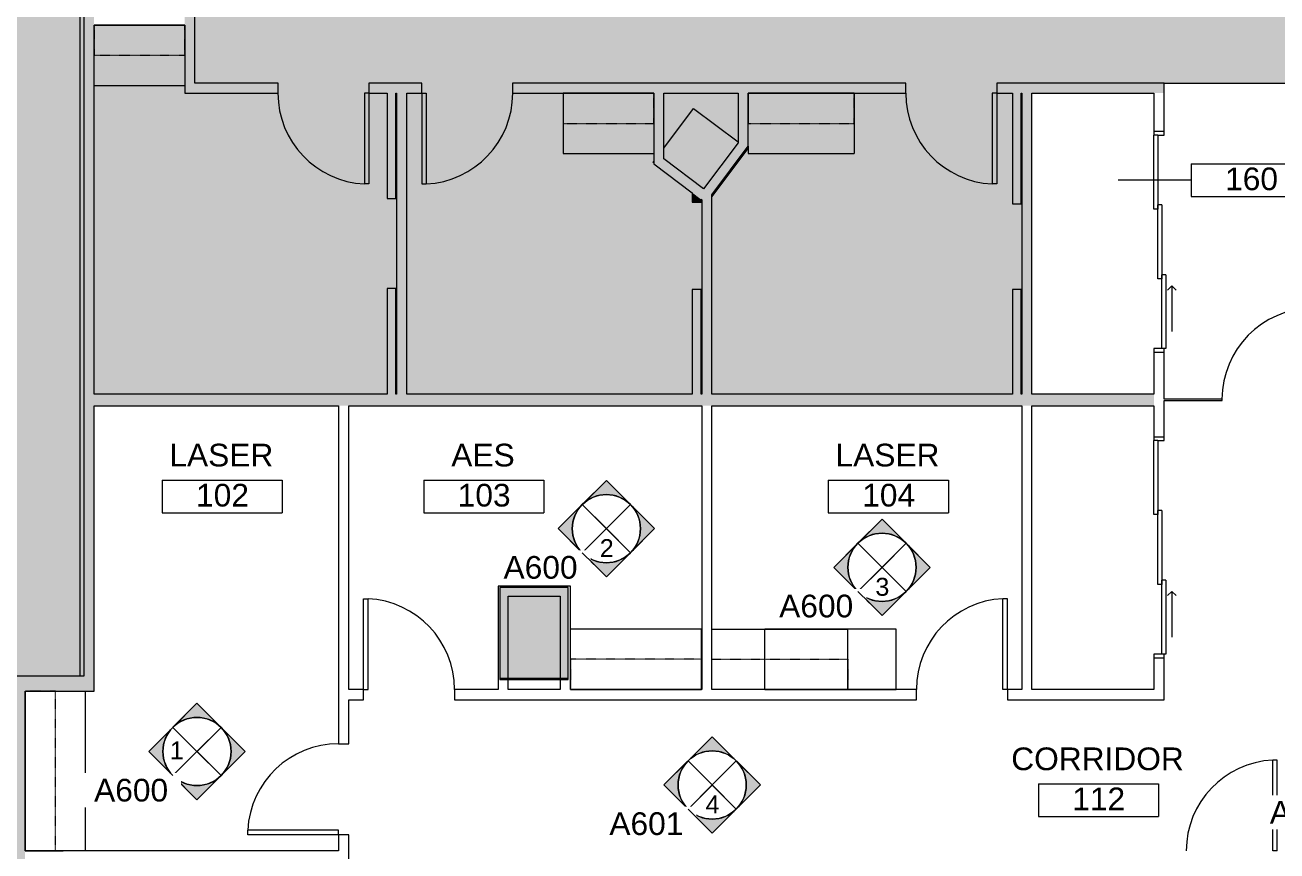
# Model space of a CAD drawing. Header units: inches. Extents: x 41 to 1584, y -595 to 378.
# Drawn here: x 519.4 to 1015.9, y -158.6 to 169 of the extents above; entities that cross this region are included whole.
import ezdxf

# ---------------------------------------------------------------- set-up
doc = ezdxf.new("R2010")
doc.units = ezdxf.units.IN
doc.header["$MEASUREMENT"] = 0
doc.linetypes.add('Demolished 3_16_', pattern=[0.28125, 0.1875, -0.09375])
doc.linetypes.add('Overhead', pattern=[0.15625, 0.09375, -0.0625])
for name, color, linetype, lineweight in [('A-AREA-IDEN', 2, 'Continuous', 20), ('A-DETL', 90, 'Continuous', 9), ('A-DETL-DEMO', 6, 'Demolished 3_16_', 9), ('A-DETL-GENF', 92, 'Continuous', 9), ('A-DOOR', 31, 'Continuous', 13), ('A-DOOR-FRAM', 31, 'Continuous', 9), ('A-EXIST-WALL-INT', 250, 'Continuous', 9), ('A-WALL', 113, 'Continuous', 13), ('A-WALL-PATT', 111, 'Continuous', 13), ('G-ANNO-SYMB', 111, 'Continuous', 9), ('I-WALL', 2, 'Continuous', 13), ('new block- skin dc_dwg', 8, 'Continuous', 9), ('Q-CASE', 31, 'Continuous', 13), ('S-EXIST-COLS', 250, 'Continuous', 9)]:
    doc.layers.add(name, color=color, linetype=linetype, lineweight=lineweight)
doc.styles.add('Arial_1', font='arial.ttf', dxfattribs={"height": 9})
doc.styles.add('Arial_2', font='arial.ttf', dxfattribs={"height": 7.125})

# ---------------------------------------------------------------- blocks, each defined once
blk = doc.blocks.new('Single-Flush - 36_ x 84_-1510128-New Construction - Partition Plan')
at = {"layer": 'A-DOOR', "color": 7, "lineweight": 20}
for p, q in [((16.25, 2), (16.25, 38.02)), ((18, 38.02), (16.25, 38.02)), ((18, 2), (18, 38.02)), ((18, 2), (16.25, 2))]:
    blk.add_line(p, q, dxfattribs=at)
at = {"layer": 'A-DOOR', "lineweight": 9}
blk.add_arc((18, 2), 36.07, 92.7812, 180, dxfattribs=at)
blk = doc.blocks.new('Single-Flush - 36_ x 84_-1509972-New Construction - Partition Plan')
at = {"layer": 'A-DOOR', "color": 7, "lineweight": 20}
for p, q in [((16.25, -2), (16.25, -38.02)), ((18, -2), (16.25, -2)), ((18, -2), (18, -38.02)), ((18, -38.02), (16.25, -38.02))]:
    blk.add_line(p, q, dxfattribs=at)
at = {"layer": 'A-DOOR', "lineweight": 9}
blk.add_arc((18, -2), 36.07, 180, 267.2188, dxfattribs=at)
blk = doc.blocks.new('Counter Top _No Backsplash_ - Standard Counter Top-1640915-New Construction - Partition Plan')
at = {"layer": 'Q-CASE'}
for p, q in [((-11.26, 0), (-47.26, 0)), ((-11.26, -12), (-11.26, -24)), ((-47.26, -24), (-11.26, -24))]:
    blk.add_line(p, q, dxfattribs=at)
blk = doc.blocks.new('Counter Top _No Backsplash_ - Standard Counter Top-V2-New Construction - Partition Plan')
at = {"layer": 'Q-CASE'}
for p, q in [((-11.28, 0), (-47.26, 0)), ((-47.26, 0), (-47.26, -12)), ((-47.26, -12), (-47.26, -24)), ((-47.26, -24), (-11.28, -24))]:
    blk.add_line(p, q, dxfattribs=at)
blk = doc.blocks.new('Upper Cabinet - Standard Upper Cabinet-1732716-New Construction - Partition Plan')
at = {"layer": 'Q-CASE'}
blk.add_line((-11.26, 0), (-47.26, 0), dxfattribs=at)
at = {"layer": 'Q-CASE', "linetype": 'Overhead', "lineweight": 9}
for p, q in [((-47.26, 0), (-47.26, -12)), ((-11.26, -12), (-11.26, 0)), ((-47.26, -12), (-11.26, -12))]:
    blk.add_line(p, q, dxfattribs=at)
blk = doc.blocks.new('Upper Cabinet - Standard Upper Cabinet-1670793-New Construction - Partition Plan')
at = {"layer": 'Q-CASE'}
blk.add_line((-11.28, 0), (-47.26, 0), dxfattribs=at)
at = {"layer": 'Q-CASE', "linetype": 'Overhead', "lineweight": 9}
for p, q in [((-47.26, 0), (-47.26, -12)), ((-11.28, -12), (-11.28, 0)), ((-47.26, -12), (-11.28, -12))]:
    blk.add_line(p, q, dxfattribs=at)
blk = doc.blocks.new('Upper Cabinet - Standard Upper Cabinet-1732213-New Construction - Partition Plan')
at = {"layer": 'Q-CASE'}
blk.add_line((-5.26, 0), (-47.26, 0), dxfattribs=at)
at = {"layer": 'Q-CASE', "linetype": 'Overhead', "lineweight": 9}
for p, q in [((-47.26, 0), (-47.26, -12)), ((-5.26, -12), (-5.26, 0)), ((-47.26, -12), (-5.26, -12))]:
    blk.add_line(p, q, dxfattribs=at)
blk = doc.blocks.new('Counter Top _No Backsplash_ - Standard Counter Top-1732173-New Construction - Partition Plan')
at = {"layer": 'Q-CASE'}
for p, q in [((-5.26, 0), (-47.26, 0)), ((-47.26, 0), (-47.26, -12)), ((-5.26, 0), (-5.26, -12)), ((-47.26, -12), (-47.26, -12.2)), ((-5.26, -12), (-5.26, -24)), ((-47.26, -21.06), (-47.26, -24)), ((-47.26, -24), (-5.26, -24))]:
    blk.add_line(p, q, dxfattribs=at)
blk = doc.blocks.new('new block- skin dc_dwg-1925045-New Construction - Partition Plan')
at = {"layer": 'A-EXIST-WALL-INT'}
for p, q in [((1772.03, 1260.58), (1772.03, 1656.76)), ((1762.18, 1254.58), (1774.18, 1254.58)), ((1774.18, 1254.58), (1777.5, 1254.58))]:
    blk.add_line(p, q, dxfattribs=at)
at = {"layer": 'S-EXIST-COLS', "flags": 128}
for points in [[(2003.5, 1469.96), (2015.3, 1485.7), (2033, 1472.43)], [(2036.39, 1469.88), (2036.7, 1469.65), (2022.5, 1450.72)], [(1999.5, 1464.12), (1999.25, 1464.3), (1999.5, 1464.63)]]:
    blk.add_lwpolyline(points, dxfattribs=at)
blk = doc.blocks.new('Single-Glass - No Frame - 36_ x 96_-1971402-New Construction - Partition Plan')
at = {"layer": 'A-DOOR', "color": 7, "lineweight": 20}
for p, q in [((17.5, 0.25), (17.5, 36.31)), ((18, 36.31), (17.5, 36.31)), ((18, 0.25), (18, 36.31)), ((18, 0.25), (17.5, 0.25))]:
    blk.add_line(p, q, dxfattribs=at)
at = {"layer": 'A-DOOR', "lineweight": 9}
blk.add_arc((18, 0.25), 36.07, 90.7943, 180, dxfattribs=at)
blk = doc.blocks.new('Upper Cabinet - Standard Upper Cabinet-2025069-New Construction - Partition Plan')
at = {"layer": 'Q-CASE'}
blk.add_line((16.11, 0), (-47.26, 0), dxfattribs=at)
at = {"layer": 'Q-CASE', "linetype": 'Overhead', "lineweight": 9}
for p, q in [((-47.26, 0), (-47.26, -12)), ((16.11, -12), (16.11, 0)), ((-47.26, -12), (16.11, -12))]:
    blk.add_line(p, q, dxfattribs=at)
blk = doc.blocks.new('Counter Top _No Backsplash_ - Standard Counter Top-2024743-New Construction - Partition Plan')
at = {"layer": 'Q-CASE'}
for p, q in [((16.11, 0), (-47.26, 0)), ((-47.26, 0), (-47.26, -12)), ((-47.26, -12), (-47.26, -15.07)), ((16.11, -12), (16.11, -15.07)), ((-47.26, -24), (16.11, -24))]:
    blk.add_line(p, q, dxfattribs=at)
blk = doc.blocks.new('Single-Flush - 36_ x 96_-1939474-New Construction - Partition Plan')
at = {"layer": 'A-DOOR', "color": 7, "lineweight": 20}
for p, q in [((16.25, 2), (16.25, 38.02)), ((18, 38.02), (16.25, 38.02)), ((18, 2), (18, 38.02)), ((18, 2), (16.25, 2))]:
    blk.add_line(p, q, dxfattribs=at)
at = {"layer": 'A-DOOR', "lineweight": 9}
blk.add_arc((18, 2), 36.07, 92.7812, 180, dxfattribs=at)
blk = doc.blocks.new('Single-Flush - 36_ x 96_-1934609-New Construction - Partition Plan')
at = {"layer": 'A-DOOR', "color": 7, "lineweight": 20}
for p, q in [((16.25, -2), (16.25, -38.02)), ((18, -2), (16.25, -2)), ((18, -2), (18, -38.02)), ((18, -38.02), (16.25, -38.02))]:
    blk.add_line(p, q, dxfattribs=at)
at = {"layer": 'A-DOOR', "lineweight": 9}
blk.add_arc((18, -2), 36.07, 180, 267.2188, dxfattribs=at)
blk = doc.blocks.new('Sliding Door - 3 Panel - Type 1-1518835-New Construction - Partition Plan')
at = {"layer": 'A-DOOR', "lineweight": 9}
for q in [(22.52, 6.77), (22.52, 3.43), (38.96, 5.1)]:
    blk.add_line((20.85, 5.1), q, dxfattribs=at)
at = {"layer": 'A-DOOR-FRAM', "color": 7, "lineweight": 20}
for p, q in [((-38.95, 2), (-40.52, 2)), ((-38.95, -0.43), (-38.95, 2)), ((47.27, 2), (45.7, 2)), ((45.7, 1.15), (45.7, -2)), ((-40.52, -2), (-38.95, -2)), ((45.7, -2), (47.27, -2))]:
    blk.add_line(p, q, dxfattribs=at)
at = {"layer": 'A-DOOR-FRAM'}
for p, q in [((-11.26, 1.15), (18.04, 1.15)), ((-11.26, 1.15), (-11.26, -0.43)), ((16.4, 2.72), (45.7, 2.72)), ((16.4, 2.72), (16.4, 1.15)), ((45.7, 1.15), (16.4, 1.15)), ((18.04, 1.15), (18.04, -0.43)), ((45.7, 2.72), (45.7, 1.15)), ((-38.95, -0.43), (-9.65, -0.43)), ((-38.95, -0.43), (-38.95, -2)), ((-9.65, -2), (-38.95, -2)), ((18.04, -0.43), (-11.26, -0.43)), ((-9.65, -0.43), (-9.65, -2))]:
    blk.add_line(p, q, dxfattribs=at)
blk = doc.blocks.new('Upper Cabinet - Standard Upper Cabinet-2040263-New Construction - Partition Plan')
at = {"layer": 'Q-CASE'}
blk.add_line((4.81, 0), (-47.26, 0), dxfattribs=at)
at = {"layer": 'Q-CASE', "linetype": 'Overhead', "lineweight": 9}
for p, q in [((-47.26, 0), (-47.26, -12)), ((4.81, -12), (4.81, 0)), ((-47.26, -12), (4.81, -12))]:
    blk.add_line(p, q, dxfattribs=at)
blk = doc.blocks.new('Counter Top _No Backsplash_ - Standard Counter Top-2040225-New Construction - Partition Plan')
at = {"layer": 'Q-CASE'}
for p, q in [((-47.26, 0), (-47.26, -12)), ((4.81, 0), (4.81, -12)), ((-47.26, -12), (-47.26, -24)), ((4.81, -12), (4.81, -24)), ((-47.26, -24), (4.81, -24))]:
    blk.add_line(p, q, dxfattribs=at)
blk = doc.blocks.new('Upper Cabinet - Standard Upper Cabinet-2066684-New Construction - Partition Plan')
at = {"layer": 'Q-CASE', "linetype": 'Overhead', "lineweight": 9}
for p, q in [((-47.26, 12), (6.74, 12)), ((-47.26, 0), (-47.26, 12)), ((6.74, 12), (6.74, 0))]:
    blk.add_line(p, q, dxfattribs=at)
at = {"layer": 'Q-CASE'}
blk.add_line((6.74, 0), (-47.26, 0), dxfattribs=at)
blk = doc.blocks.new('Counter Top _No Backsplash_ - Standard Counter Top-2066648-New Construction - Partition Plan')
at = {"layer": 'Q-CASE'}
for p, q in [((-47.26, 12), (-47.26, 24)), ((-47.26, 24), (6.74, 24)), ((6.74, 12), (6.74, 24)), ((-47.26, 0), (-47.26, 12)), ((6.74, 0), (6.74, 12))]:
    blk.add_line(p, q, dxfattribs=at)
blk = doc.blocks.new('Counter Top _No Backsplash_ - Standard Counter Top-V11-New Construction - Partition Plan')
at = {"layer": 'Q-CASE'}
for p, q in [((-28.1, 0), (-47.26, 0)), ((4.81, 0), (-28.1, 0)), ((-47.26, 0), (-47.26, -24)), ((4.81, 0), (4.81, -12)), ((4.81, -12), (4.81, -24)), ((-47.26, -24), (4.81, -24))]:
    blk.add_line(p, q, dxfattribs=at)
blk = doc.blocks.new('Elevation - Interiors-59324-New Construction - Partition Plan')
at = {"layer": 'G-ANNO-SYMB'}
h = blk.add_hatch(color=256, dxfattribs=at)
edge = h.paths.add_edge_path(flags=0)
edge.add_line((-0.0996, 0.0996), (0, 0.1992))
edge.add_line((0, 0.1992), (0.0996, 0.0996))
edge.add_arc((0, 0), 0.1409, 45, 135)
h = blk.add_hatch(color=256, dxfattribs=at)
edge = h.paths.add_edge_path(flags=0)
edge.add_line((-0.1992, 0), (-0.0996, 0.0996))
edge.add_arc((0, 0), 0.1409, 135, 225)
edge.add_line((-0.0996, -0.0996), (-0.1992, 0))
h = blk.add_hatch(color=256, dxfattribs=at)
edge = h.paths.add_edge_path(flags=0)
edge.add_line((0.1992, 0), (0.0996, -0.0996))
edge.add_arc((0, 0), 0.1409, 315, 405)
edge.add_line((0.0996, 0.0996), (0.1992, 0))
h = blk.add_hatch(color=256, dxfattribs=at)
edge = h.paths.add_edge_path(flags=0)
edge.add_arc((0, 0), 0.1409, 225, 315)
edge.add_line((0.0996, -0.0996), (0, -0.1992))
edge.add_line((0, -0.1992), (-0.0996, -0.0996))
for p, q in [((0, 0.1992), (-0.1992, 0)), ((0, 0.1992), (-0.0996, 0.0996)), ((0.1992, 0), (0, 0.1992)), ((0.0996, 0.0996), (0, 0.1992)), ((-0.0996, 0.0996), (-0.1992, 0)), ((-0.0996, 0.0996), (0.0996, -0.0996)), ((0.0996, 0.0996), (-0.0996, -0.0996)), ((0, 0), (-0.0996, 0.0996)), ((-0.0996, 0.0996), (0, 0)), ((0.0996, 0.0996), (0, 0)), ((0, 0), (0.0996, 0.0996)), ((0.1992, 0), (0.0996, 0.0996)), ((0, -0.1992), (0.1992, 0)), ((-0.1992, 0), (0, -0.1992)), ((-0.1992, 0), (-0.0996, -0.0996)), ((-0.0996, -0.0996), (0, 0)), ((0, 0), (-0.0996, -0.0996)), ((0, 0), (0.0996, -0.0996)), ((0.0996, -0.0996), (0, 0)), ((0.0996, -0.0996), (0.1992, 0)), ((-0.0996, -0.0996), (0, -0.1992)), ((0, -0.1992), (0.0996, -0.0996))]:
    blk.add_line(p, q, dxfattribs=at)
blk.add_circle((0, 0), 0.1409, dxfattribs=at)
for start, end in [(45, 135), (45, 135), (135, 225), (135, 225), (315, 45), (315, 45), (225, 315), (225, 315)]:
    blk.add_arc((0, 0), 0.1409, start, end, dxfattribs=at)
blk = doc.blocks.new('Elevation - Triangle - 51_256_-58624-New Construction - Partition Plan')
at = {"layer": 'G-ANNO-SYMB'}
for p, q in [((0, 0.0996), (-0.0996, 0)), ((0.0996, 0), (0, 0.0996))]:
    blk.add_line(p, q, dxfattribs=at)
blk = doc.blocks.new('FORM Room Tag - Name _ Number-61107-New Construction - Partition Plan')
at = {"layer": 'A-AREA-IDEN'}
for p, q in [((-0.2444, -0.0231), (-0.2444, -0.1589)), ((-0.2444, -0.0231), (0.2515, -0.0231)), ((0.2515, -0.0231), (0.2515, -0.1589)), ((-0.2444, -0.1589), (0.2515, -0.1589))]:
    blk.add_line(p, q, dxfattribs=at)
blk = doc.blocks.new('FORM Room Tag - Number Only-61115-New Construction - Partition Plan')
at = {"layer": 'A-AREA-IDEN'}
for p, q in [((-0.2444, -0.0231), (-0.2444, -0.1589)), ((-0.2444, -0.0231), (0.2515, -0.0231)), ((0.2515, -0.0231), (0.2515, -0.1589)), ((-0.2444, -0.1589), (0.2515, -0.1589))]:
    blk.add_line(p, q, dxfattribs=at)

msp = doc.modelspace()

# ---------------------------------------------------------------- hatches: boundary and pattern name
at = {"layer": 'A-DETL-GENF'}
h = msp.add_hatch(color=9, dxfattribs=at)
h.paths.add_polyline_path([(542.63, -380.32), (546.8, -366.56), (546.8, -307.17), (446.55, -307.17), (446.55, -95.21), (327.43, -95.21), (327.43, -21.59), (335.12, -21.59), (335.12, -89.21), (542.72, -89.21), (542.72, 373.01), (421.56, 373.01), (421.56, 359.53), (403.33, 359.53), (403.33, 228.53), (448.73, 228.53), (485.79, 277.77), (488.61, 275.65), (450.48, 225.03), (403.33, 225.03), (403.33, 29.79), (379.33, 29.79), (379.33, 38.29), (336.33, 38.29), (336.33, 29.79), (312.33, 29.79), (312.33, 41.79), (399.83, 41.79), (399.83, 137.79), (379.33, 137.79), (379.33, 142), (336.33, 142), (336.33, 137.79), (315.18, 137.79), (315.18, 110.79), (301.43, 110.79), (301.43, 176.79), (315.18, 176.79), (315.18, 149.79), (336.33, 149.79), (336.33, 145.29), (379.33, 145.29), (379.33, 149.79), (399.83, 149.79), (399.83, 245.91), (315.18, 245.91), (315.18, 218.79), (301.43, 218.79), (301.43, 278.79), (315.18, 278.79), (315.18, 249.19), (399.83, 249.19), (399.83, 349.79), (315.18, 349.79), (315.18, 320.79), (301.43, 320.79), (301.43, 373.01), (187.1, 373.01), (187.1, -319.17), (374.39, -319.17), (374.39, -343.99), (395.71, -347.02), (416.97, -350.49), (438.15, -354.39), (459.25, -358.72), (480.26, -363.48), (501.16, -368.67), (521.95, -374.28), (534.46, -377.93)], flags=0)
h.paths.add_polyline_path([(301.43, -21.59), (301.43, 68.79), (308.62, 68.79), (308.62, -21.59)], flags=0)
h.paths.add_polyline_path([(416.09, 363.03), (416.09, 373.01), (314.09, 373.01), (314.09, 363.03), (403.33, 363.03)], flags=0)
h = msp.add_hatch(color=254, dxfattribs=at)
h.paths.add_polyline_path([(1391.56, 18.59), (1550.03, 18.59), (1546.24, 34.3), (1541.78, 50.51), (1537.22, 65.34), (1532, 80.64), (1526.31, 95.77), (1520.17, 110.72), (1513.56, 125.47), (1506.51, 140.02), (1499.01, 154.34), (1491.07, 168.42), (1482.71, 182.25), (1476.82, 191.35), (1462.37, 181.96), (1410.72, 181.96), (1410.72, 210.41), (1414.72, 210.41), (1414.72, 185.96), (1461.18, 185.96), (1474.65, 194.71), (1473.92, 195.82), (1464.72, 209.12), (1455.12, 222.12), (1445.13, 234.82), (1434.75, 247.21), (1423.99, 259.28), (1412.86, 271.01), (1401.39, 282.39), (1389.56, 293.41), (1377.41, 304.07), (1370.57, 309.7), (1367.63, 305.79), (1333.38, 305.79), (1333.38, 210.41), (1374.72, 210.41), (1374.72, 206.41), (1337.38, 206.41), (1337.38, 187.91), (1333.38, 187.91), (1333.38, 206.41), (1323.72, 206.41), (1323.72, 210.41), (1329.38, 210.41), (1329.38, 321.4), (1329.63, 321.22), (1339.06, 333.73), (1286.93, 373.01), (546.72, 373.01), (546.72, 333.98), (776.88, 333.98), (776.88, 329.98), (770.72, 329.98), (770.72, 210.41), (776.88, 210.41), (776.88, 206.41), (696.72, 206.41), (696.72, 210.41), (766.72, 210.41), (766.72, 329.98), (654.47, 329.98), (654.47, 292.38), (650.97, 292.38), (650.97, 329.98), (650.72, 329.98), (650.72, 210.41), (650.97, 210.41), (650.97, 256.38), (654.47, 256.38), (654.47, 210.41), (660.72, 210.41), (660.72, 206.41), (637.72, 206.41), (637.72, 210.41), (642.97, 210.41), (642.97, 256.38), (646.47, 256.38), (646.47, 210.41), (646.72, 210.41), (646.72, 329.98), (646.47, 329.98), (646.47, 292.38), (642.97, 292.38), (642.97, 329.98), (546.72, 329.98), (546.72, 183.41), (582.72, 183.41), (582.72, 210.41), (601.72, 210.41), (601.72, 206.41), (586.72, 206.41), (586.72, 145.96), (619.72, 145.96), (619.72, 141.96), (582.72, 141.96), (582.72, 168.96), (546.72, 168.96), (546.72, 22.57), (662.97, 22.57), (662.97, 64.42), (666.47, 64.42), (666.47, 22.57), (666.72, 22.57), (666.72, 141.96), (666.47, 141.96), (666.47, 100.11), (662.97, 100.11), (662.97, 141.96), (655.72, 141.96), (655.72, 145.96), (676.72, 145.96), (676.72, 141.96), (670.72, 141.96), (670.72, 22.57), (783.97, 22.57), (783.97, 64.11), (787.47, 64.11), (787.47, 22.57), (787.72, 22.57), (787.72, 99.65), (787.47, 99.84), (787.47, 98.7), (783.97, 98.7), (783.97, 102.47), (768.72, 113.96), (768.72, 141.96), (712.72, 141.96), (712.72, 145.96), (868.72, 145.96), (868.72, 141.96), (806.22, 141.96), (806.22, 120.9), (791.72, 101.64), (791.72, 22.57), (910.97, 22.57), (910.97, 64.11), (914.47, 64.11), (914.47, 22.57), (914.72, 22.57), (914.72, 141.96), (914.47, 141.96), (914.47, 98.11), (910.97, 98.11), (910.97, 141.96), (904.72, 141.96), (904.72, 145.96), (1132.65, 145.96), (1132.65, 141.96), (1042.72, 141.96), (1042.72, 22.57), (1174.9, 22.57), (1174.9, 64.11), (1178.4, 64.11), (1178.4, 22.57), (1178.65, 22.57), (1178.65, 141.96), (1178.4, 141.96), (1178.4, 97.22), (1174.9, 97.22), (1174.9, 141.96), (1168.65, 141.96), (1168.65, 145.96), (1232.72, 145.96), (1232.72, 141.96), (1214.72, 141.96), (1214.72, 125.28), (1202.65, 109.84), (1202.65, 22.57), (1274.72, 22.57), (1274.72, 141.96), (1268.72, 141.96), (1268.72, 145.96), (1284.72, 145.96), (1284.72, 141.96), (1278.72, 141.96), (1278.72, 22.57), (1390.92, 22.57), (1406.9, 27.46), (1406.9, 64.11), (1410.4, 64.11), (1410.4, 28.53), (1410.72, 28.63), (1410.72, 141.96), (1410.65, 141.96), (1410.65, 98.11), (1406.65, 98.11), (1406.65, 141.96), (1320.72, 141.96), (1320.72, 145.96), (1333.38, 145.96), (1333.38, 151.91), (1337.38, 151.91), (1337.38, 145.96), (1414.72, 145.96), (1414.72, 43.76), (1450.72, 43.76), (1450.72, 39.76), (1414.72, 39.76), (1414.72, 29.85), (1446.72, 39.63), (1446.72, 35.45), (1401.39, 21.59)], flags=0)
h.paths.add_polyline_path([(1185.76, 22.57), (1198.65, 22.57), (1198.65, 105.58), (1182.65, 105.58), (1182.65, 22.57)], flags=0)
h.paths.add_polyline_path([(788.51, 104.05), (802.22, 122.24), (802.22, 141.96), (772.72, 141.96), (772.72, 115.96), (787.72, 104.66)], flags=0)
h.paths.add_polyline_path([(1197.37, 109.58), (1210.72, 126.65), (1210.72, 141.96), (1182.65, 141.96), (1182.65, 109.58)], flags=0)
h.paths.add_polyline_path([(580.9, 172.96), (582.72, 172.96), (582.72, 179.41), (546.72, 179.41), (546.72, 172.96)], flags=0)
h.paths.add_polyline_path([(1182.65, 206.41), (1160.82, 206.41), (1160.82, 210.41), (1223.84, 210.41), (1223.84, 318.54), (1114.82, 318.54), (1114.82, 210.41), (1124.82, 210.41), (1124.82, 206.41), (1104.82, 206.41), (1104.82, 210.41), (1110.82, 210.41), (1110.82, 318.54), (1035.09, 318.54), (1035.09, 210.41), (1068.82, 210.41), (1068.82, 206.41), (1031.09, 206.41), (1031.09, 329.98), (1025.09, 329.98), (1025.09, 333.98), (1031.09, 333.98), (1031.09, 372.02), (1035.09, 372.02), (1035.09, 322.54), (1227.84, 322.54), (1227.84, 210.41), (1287.72, 210.41), (1287.72, 206.41), (1210.72, 206.41)], flags=0)
h.paths.add_polyline_path([(967.09, 206.41), (901.72, 206.41), (901.72, 210.41), (943.09, 210.41), (943.09, 299.45), (919.09, 299.45), (919.09, 329.98), (859.72, 329.98), (859.72, 210.41), (865.72, 210.41), (865.72, 206.41), (812.88, 206.41), (812.88, 210.41), (855.72, 210.41), (855.72, 329.98), (812.88, 329.98), (812.88, 333.98), (989.09, 333.98), (989.09, 329.98), (971.09, 329.98), (971.09, 284.45), (967.09, 284.45), (967.09, 299.45), (947.09, 299.45), (947.09, 210.41), (967.09, 210.41), (967.09, 224.45), (971.09, 224.45), (971.09, 206.41)], flags=0)
h.paths.add_polyline_path([(947.09, 303.45), (967.09, 303.45), (967.09, 329.98), (923.09, 329.98), (923.09, 303.45), (943.09, 303.45)], flags=0)
h.paths.add_polyline_path([(1352.15, 309.79), (1365.64, 309.79), (1367.48, 312.24), (1364.25, 314.87), (1358.84, 319.05), (1351.86, 309.79)], flags=0)
h.paths.add_polyline_path([(1335.24, 309.79), (1344.8, 309.79), (1333.38, 318.39), (1333.38, 309.79)], flags=0)
h.paths.add_polyline_path([(1348.52, 312), (1355.68, 321.5), (1351.44, 324.74), (1342.3, 331.38), (1335.24, 322), (1347.78, 312.55)], flags=0)
h = msp.add_hatch(color=57, dxfattribs=at)
h.paths.add_polyline_path([(1033.02, -342.38), (1058.89, -342.38), (1058.89, -306.38), (1032.89, -306.38), (1032.89, -342.38)], flags=0)
h.paths.add_polyline_path([(754.89, -340.59), (757.89, -340.59), (757.89, -313.59), (708.72, -313.59), (708.72, -340.59), (743.64, -340.59)], flags=0)
h.paths.add_polyline_path([(1286.88, -192.04), (1294.77, -167.77), (1296.67, -168.38), (1303.07, -148.68), (1275.58, -139.51), (1261.36, -183.26), (1277.89, -188.95)], flags=0)
h.paths.add_polyline_path([(1047.54, -96.35), (1065.08, -73.91), (1042.72, -57.05), (1025.48, -79.12), (1047.32, -96.18)], flags=0)
h.paths.add_polyline_path([(731.64, -90.59), (734.72, -90.59), (734.72, -54.05), (707.72, -54.05), (707.72, -90.59), (724.28, -90.59)], flags=0)
at = {"layer": 'A-WALL-PATT'}
for points in [[(542.72, -89.21), (546.72, -89.21), (546.72, 373.01), (542.72, 373.01), (542.72, 129.76)], [(586.72, 141.96), (586.72, 210.41), (582.72, 210.41), (582.72, 141.96)], [(662.97, 100.11), (666.47, 100.11), (666.47, 141.96), (662.97, 141.96), (662.97, 129.76)], [(666.72, 22.57), (670.72, 22.57), (670.72, 141.96), (666.72, 141.96), (666.72, 129.76)], [(772.72, 110.95), (772.72, 141.96), (768.72, 141.96), (768.74, 113.95)], [(802.22, 115.59), (806.22, 120.9), (806.22, 141.96), (802.22, 141.96), (802.22, 120.9)], [(910.97, 98.11), (914.47, 98.11), (914.47, 141.96), (910.97, 141.96), (910.97, 129.76)], [(914.72, 22.57), (918.72, 22.57), (918.72, 141.96), (914.72, 141.96), (914.72, 129.76)], [(791.71, 101.65), (802.22, 115.59), (802.22, 122.24), (788.51, 104.05)], [(787.72, 99.65), (787.72, 104.66), (772.72, 115.96), (772.72, 110.95), (787.47, 99.84)], [(787.72, 22.57), (791.72, 22.57), (791.71, 101.65), (787.72, 104.66), (787.72, 99.65)], [(787.47, 98.7), (787.47, 99.84), (783.97, 102.47), (783.97, 98.7)], [(666.47, 22.57), (666.47, 64.42), (662.97, 64.42), (662.97, 22.57)], [(787.47, 22.57), (787.47, 64.11), (783.97, 64.11), (783.97, 22.57)], [(914.47, 22.57), (914.47, 64.11), (910.97, 64.11), (910.97, 22.57)], [(914.72, 17.95), (967.09, 17.95), (967.09, 22.57), (546.72, 22.57), (546.72, 17.95), (881.82, 17.95)], [(543.39, -95.21), (546.72, -95.21), (546.72, -89.21), (335.12, -89.21), (335.12, -95.21), (542.72, -95.21)], [(509.39, -235.17), (519.39, -235.17), (519.39, -95.21), (509.39, -95.21), (509.39, -158.59)]]:
    msp.add_hatch(color=8, dxfattribs=at).paths.add_polyline_path(points, flags=0)
h = msp.add_hatch(color=8, dxfattribs=at)
h.paths.add_polyline_path([(904.72, 141.96), (971.09, 141.96), (971.09, 145.96), (904.72, 145.96)], flags=0)
h.paths.add_polyline_path([(772.72, 141.96), (868.72, 141.96), (868.72, 145.96), (712.72, 145.96), (712.72, 141.96), (768.74, 141.96)], flags=0)
h.paths.add_polyline_path([(666.72, 141.96), (676.72, 141.96), (676.72, 145.96), (655.72, 145.96), (655.72, 141.96), (666.47, 141.96)], flags=0)
h.paths.add_polyline_path([(586.72, 141.96), (619.72, 141.96), (619.72, 145.96), (586.72, 145.96)], flags=0)

# ---------------------------------------------------------------- linework, layer by layer
at = {"layer": 'A-AREA-IDEN'}
msp.add_line((952.93, 107.62), (981.87, 107.62), dxfattribs=at)
at = {"layer": 'A-DETL', "lineweight": 13}
for p, q in [((971.09, 145.96), (1038.72, 145.96)), ((734.72, -54.05), (707.72, -54.05)), ((707.72, -54.05), (707.72, -90.59)), ((734.72, -90.59), (734.72, -54.05)), ((707.72, -90.59), (734.72, -90.59))]:
    msp.add_line(p, q, dxfattribs=at)
at = {"layer": 'A-DETL-DEMO'}
for p, q in [((707.72, -54.05), (707.72, -90.05)), ((734.72, -54.05), (707.72, -54.05)), ((734.72, -90.05), (734.72, -54.05)), ((707.72, -90.05), (734.72, -90.05))]:
    msp.add_line(p, q, dxfattribs=at)
at = {"layer": 'A-WALL', "color": 7, "lineweight": 20}
for p, q in [((542.72, 373.01), (542.72, -89.21)), ((586.72, 145.96), (586.72, 206.41)), ((546.72, 22.57), (546.72, 168.96)), ((546.72, 168.96), (582.72, 168.96)), ((582.72, 168.96), (582.72, 141.96)), ((619.72, 145.96), (586.72, 145.96)), ((619.72, 141.96), (619.72, 145.96)), ((676.72, 145.96), (655.72, 145.96)), ((655.72, 145.96), (655.72, 141.96)), ((676.72, 141.96), (676.72, 145.96)), ((868.72, 145.96), (712.72, 145.96)), ((712.72, 145.96), (712.72, 141.96)), ((868.72, 141.96), (868.72, 145.96)), ((971.09, 145.96), (904.72, 145.96)), ((904.72, 145.96), (904.72, 141.96)), ((971.09, 126.86), (971.09, 145.96)), ((582.72, 141.96), (619.72, 141.96)), ((655.72, 141.96), (662.97, 141.96)), ((666.47, 141.96), (666.72, 141.96)), ((666.72, 141.96), (666.72, 22.57)), ((670.72, 141.96), (676.72, 141.96)), ((670.72, 22.57), (670.72, 141.96)), ((712.72, 141.96), (768.72, 141.96)), ((768.72, 141.96), (768.72, 113.96)), ((772.72, 141.96), (802.22, 141.96)), ((772.72, 115.96), (772.72, 141.96)), ((802.22, 141.96), (802.22, 122.24)), ((806.22, 141.96), (868.72, 141.96)), ((806.22, 120.9), (806.22, 141.96)), ((904.72, 141.96), (910.97, 141.96)), ((914.47, 141.96), (914.72, 141.96)), ((914.72, 141.96), (914.72, 22.57)), ((918.72, 141.96), (967.09, 141.96)), ((918.72, 22.57), (918.72, 141.96)), ((967.09, 141.96), (967.09, 126.86)), ((967.09, 126.86), (971.09, 126.86)), ((802.22, 122.24), (788.51, 104.05)), ((791.71, 101.65), (806.22, 120.9)), ((788.51, 104.05), (772.72, 115.96)), ((768.72, 113.96), (783.97, 102.47)), ((787.47, 99.84), (787.72, 99.65)), ((787.72, 99.65), (787.72, 22.57)), ((791.72, 101.64), (791.71, 101.65)), ((791.72, 22.57), (791.72, 101.64)), ((967.09, 39.06), (967.09, 22.57)), ((971.09, 39.06), (967.09, 39.06)), ((971.09, 20.59), (971.09, 39.06)), ((971.09, 5.7), (971.09, 20.09)), ((546.72, -95.21), (546.72, 17.95)), ((643.72, 17.95), (643.72, -116.14)), ((647.72, -94.59), (647.72, 17.95)), ((787.72, 17.95), (787.72, -94.59)), ((791.72, -94.59), (791.72, 17.95)), ((914.72, 17.95), (914.72, -94.59)), ((918.72, -94.59), (918.72, 17.95)), ((967.09, 17.95), (967.09, 5.7)), ((967.09, 5.7), (971.09, 5.7)), ((706.96, -53.55), (706.96, -94.59)), ((735.64, -53.55), (706.96, -53.55)), ((735.64, -94.59), (735.64, -53.55)), ((710.96, -94.59), (710.96, -57.55)), ((710.96, -57.55), (731.64, -57.55)), ((731.64, -57.55), (731.64, -94.59)), ((971.09, -82.1), (967.09, -82.1)), ((967.09, -82.1), (967.09, -94.59)), ((971.09, -94.59), (971.09, -82.1)), ((542.72, -89.21), (335.12, -89.21)), ((519.39, -95.21), (546.72, -95.21)), ((519.39, -158.59), (519.39, -95.21)), ((653.64, -94.59), (647.72, -94.59)), ((647.72, -98.59), (653.64, -98.59)), ((647.72, -116.14), (647.72, -98.59)), ((653.64, -98.59), (653.64, -94.59)), ((706.96, -94.59), (689.64, -94.59)), ((689.64, -94.59), (689.64, -98.59)), ((689.64, -98.59), (872.96, -98.59)), ((731.64, -94.59), (710.96, -94.59)), ((787.72, -94.59), (735.64, -94.59)), ((872.96, -94.59), (791.72, -94.59)), ((872.96, -98.59), (872.96, -94.59)), ((914.72, -94.59), (908.96, -94.59)), ((908.96, -94.59), (908.96, -98.59)), ((908.96, -98.59), (971.09, -98.59)), ((967.09, -94.59), (918.72, -94.59)), ((971.09, -98.59), (971.09, -94.59)), ((643.72, -116.14), (647.72, -116.14)), ((643.72, -152.14), (643.72, -158.59)), ((647.72, -152.14), (643.72, -152.14)), ((647.72, -162.59), (647.72, -152.14)), ((643.72, -158.59), (519.39, -158.59))]:
    msp.add_line(p, q, dxfattribs=at)
at = {"layer": 'I-WALL', "color": 7, "lineweight": 20}
for p, q in [((662.97, 141.96), (662.97, 100.11)), ((666.47, 100.11), (666.47, 141.96)), ((910.97, 141.96), (910.97, 98.11)), ((914.47, 98.11), (914.47, 141.96)), ((662.97, 100.11), (666.47, 100.11)), ((783.97, 102.47), (783.97, 98.7)), ((787.47, 98.7), (787.47, 99.84)), ((783.97, 98.7), (787.47, 98.7)), ((910.97, 98.11), (914.47, 98.11)), ((662.97, 64.42), (662.97, 22.57)), ((666.47, 64.42), (662.97, 64.42)), ((666.47, 22.57), (666.47, 64.42)), ((783.97, 64.11), (783.97, 22.57)), ((787.47, 64.11), (783.97, 64.11)), ((787.47, 22.57), (787.47, 64.11)), ((910.97, 64.11), (910.97, 22.57)), ((914.47, 64.11), (910.97, 64.11)), ((914.47, 22.57), (914.47, 64.11)), ((662.97, 22.57), (546.72, 22.57)), ((666.72, 22.57), (666.47, 22.57)), ((783.97, 22.57), (670.72, 22.57)), ((787.72, 22.57), (787.47, 22.57)), ((910.97, 22.57), (791.72, 22.57)), ((914.72, 22.57), (914.47, 22.57)), ((967.09, 22.57), (918.72, 22.57)), ((994.16, 20.59), (971.09, 20.59)), ((971.09, 20.09), (994.16, 20.09)), ((994.16, 20.09), (994.16, 20.59)), ((546.72, 17.95), (643.72, 17.95)), ((647.72, 17.95), (787.72, 17.95)), ((791.72, 17.95), (914.72, 17.95)), ((918.72, 17.95), (967.09, 17.95))]:
    msp.add_line(p, q, dxfattribs=at)

# ---------------------------------------------------------------- block references
at = {"layer": 'A-AREA-IDEN', "xscale": 95.99999999999994, "yscale": 95.99999999999994, "zscale": 95.99999999999994}
for name, p in [('FORM Room Tag - Number Only-61115-New Construction - Partition Plan', (1005.33, 116.17)), ('FORM Room Tag - Name _ Number-61107-New Construction - Partition Plan', (597.21, -9.27)), ('FORM Room Tag - Name _ Number-61107-New Construction - Partition Plan', (700.98, -9.27)), ('FORM Room Tag - Name _ Number-61107-New Construction - Partition Plan', (861.41, -9.27)), ('FORM Room Tag - Name _ Number-61107-New Construction - Partition Plan', (944.71, -129.73))]:
    msp.add_blockref(name, p, dxfattribs=at)
at = {"layer": 'A-DOOR'}
for name, p in [('Single-Flush - 36_ x 84_-1509972-New Construction - Partition Plan', (637.72, 143.96)), ('Single-Flush - 36_ x 84_-1509972-New Construction - Partition Plan', (886.72, 143.96)), ('Single-Glass - No Frame - 36_ x 96_-1971402-New Construction - Partition Plan', (1012.16, 20.34)), ('Single-Flush - 36_ x 96_-1939474-New Construction - Partition Plan', (890.96, -96.59)), ('Single-Flush - 36_ x 84_-1510128-New Construction - Partition Plan', (997.98, -160.59))]:
    msp.add_blockref(name, p, dxfattribs=at)
for name, p, rotation in [('Single-Flush - 36_ x 84_-1510128-New Construction - Partition Plan', (694.72, 143.96), 180), ('Sliding Door - 3 Panel - Type 1-1518835-New Construction - Partition Plan', (969.09, 86.34), 269.9999999999999), ('Sliding Door - 3 Panel - Type 1-1518835-New Construction - Partition Plan', (969.09, -34.82), 269.9999999999999), ('Single-Flush - 36_ x 96_-1934609-New Construction - Partition Plan', (671.64, -96.59), 180), ('Single-Flush - 36_ x 84_-1509972-New Construction - Partition Plan', (645.72, -134.14), 269.9999999999999)]:
    msp.add_blockref(name, p, dxfattribs=dict(at, rotation=rotation))
at = {"layer": 'G-ANNO-SYMB', "xscale": 95.99999999999994, "yscale": 95.99999999999994, "zscale": 95.99999999999994}
for p in [(749.93, -30.77), (859.25, -46.11), (587.54, -119.14), (791.89, -132.42)]:
    msp.add_blockref('Elevation - Interiors-59324-New Construction - Partition Plan', p, dxfattribs=at)
at = {"layer": 'new block- skin dc_dwg', "color": 250}
msp.add_blockref('new block- skin dc_dwg-1925045-New Construction - Partition Plan', (-1230.78, -1349.79), dxfattribs=at)
at = {"layer": 'Q-CASE'}
for name, p in [('Counter Top _No Backsplash_ - Standard Counter Top-1640915-New Construction - Partition Plan', (593.98, 168.96)), ('Upper Cabinet - Standard Upper Cabinet-1732716-New Construction - Partition Plan', (593.98, 168.96)), ('Counter Top _No Backsplash_ - Standard Counter Top-V2-New Construction - Partition Plan', (780, 141.96)), ('Upper Cabinet - Standard Upper Cabinet-1670793-New Construction - Partition Plan', (780, 141.96)), ('Upper Cabinet - Standard Upper Cabinet-1732213-New Construction - Partition Plan', (853.48, 141.96)), ('Counter Top _No Backsplash_ - Standard Counter Top-1732173-New Construction - Partition Plan', (853.48, 141.96)), ('Counter Top _No Backsplash_ - Standard Counter Top-2066648-New Construction - Partition Plan', (838.98, -94.59)), ('Upper Cabinet - Standard Upper Cabinet-2066684-New Construction - Partition Plan', (838.98, -94.59))]:
    msp.add_blockref(name, p, dxfattribs=at)
for name, p, rotation in [('Counter Top _No Backsplash_ - Standard Counter Top-2040225-New Construction - Partition Plan', (740.45, -94.59), 180), ('Counter Top _No Backsplash_ - Standard Counter Top-V11-New Construction - Partition Plan', (817.61, -94.59), 180), ('Upper Cabinet - Standard Upper Cabinet-2040263-New Construction - Partition Plan', (740.45, -94.59), 180), ('Upper Cabinet - Standard Upper Cabinet-2025069-New Construction - Partition Plan', (519.39, -111.33), 90.00000000000001), ('Counter Top _No Backsplash_ - Standard Counter Top-2024743-New Construction - Partition Plan', (519.39, -111.33), 90.00000000000001)]:
    msp.add_blockref(name, p, dxfattribs=dict(at, rotation=rotation))

# ---------------------------------------------------------------- texts
at = {"layer": 'A-AREA-IDEN', "lineweight": 9, "char_height": 9, "attachment_point": 2, "line_spacing_factor": 0.941778, "style": 'Arial_1'}
for s, insert, width in [('160', (1005.81, 112.46), 25.1225), ('LASER', (597.22, 2.91), 49.2534), ('AES', (700.99, 2.91), 30.0809), ('LASER', (861.42, 2.91), 49.2534), ('102', (597.68, -12.99), 25.1225), ('103', (701.45, -12.99), 25.1225), ('104', (861.88, -12.99), 25.1225), ('CORRIDOR', (944.72, -117.55), 81.538), ('112', (945.18, -133.44), 25.1225)]:
    msp.add_mtext(s, dxfattribs=dict(at, insert=insert, width=width))
at = {"layer": 'G-ANNO-SYMB', "char_height": 7.12, "width": 6.6294, "attachment_point": 2, "line_spacing_factor": 0.941778, "style": 'Arial_2'}
for s, insert in [('2', (750.07, -34.93)), ('3', (859.39, -50.27)), ('1', (579.55, -115.17)), ('4', (792.04, -136.58))]:
    msp.add_mtext(s, dxfattribs=dict(at, insert=insert))

# ---------------------------------------------------------------- next in the draw order: texts
at = {"layer": 'G-ANNO-SYMB', "char_height": 9, "width": 35.1495, "attachment_point": 2, "line_spacing_factor": 0.941778, "style": 'Arial_1', "bg_fill": 3, "box_fill_scale": 1.25, "bg_fill_color": 256, "bg_fill_true_color": 13158600, "bg_fill_transparency": 0}
for s, insert in [('A600', (723.82, -41.61)), ('A600', (833.14, -56.95)), ('A600', (561.43, -129.98)), ('A601', (1027.74, -138.73)), ('A601', (765.79, -143.26))]:
    msp.add_mtext(s, dxfattribs=dict(at, insert=insert))

# ---------------------------------------------------------------- next in the draw order: block references
at = {"layer": 'G-ANNO-SYMB', "extrusion": (0, 0, -1), "xscale": 95.99999999999994, "yscale": 95.99999999999994, "zscale": 95.99999999999994, "rotation": 180}
for p in [(-749.93, -40.33), (-859.25, -55.67), (-791.89, -141.98)]:
    msp.add_blockref('Elevation - Triangle - 51_256_-58624-New Construction - Partition Plan', p, dxfattribs=at)
at = {"layer": 'G-ANNO-SYMB', "xscale": 95.99999999999994, "yscale": 95.99999999999994, "zscale": 95.99999999999994, "rotation": 89.99999999999993}
msp.add_blockref('Elevation - Triangle - 51_256_-58624-New Construction - Partition Plan', (577.98, -119.14), dxfattribs=at)

doc.saveas('drawing.dxf')
